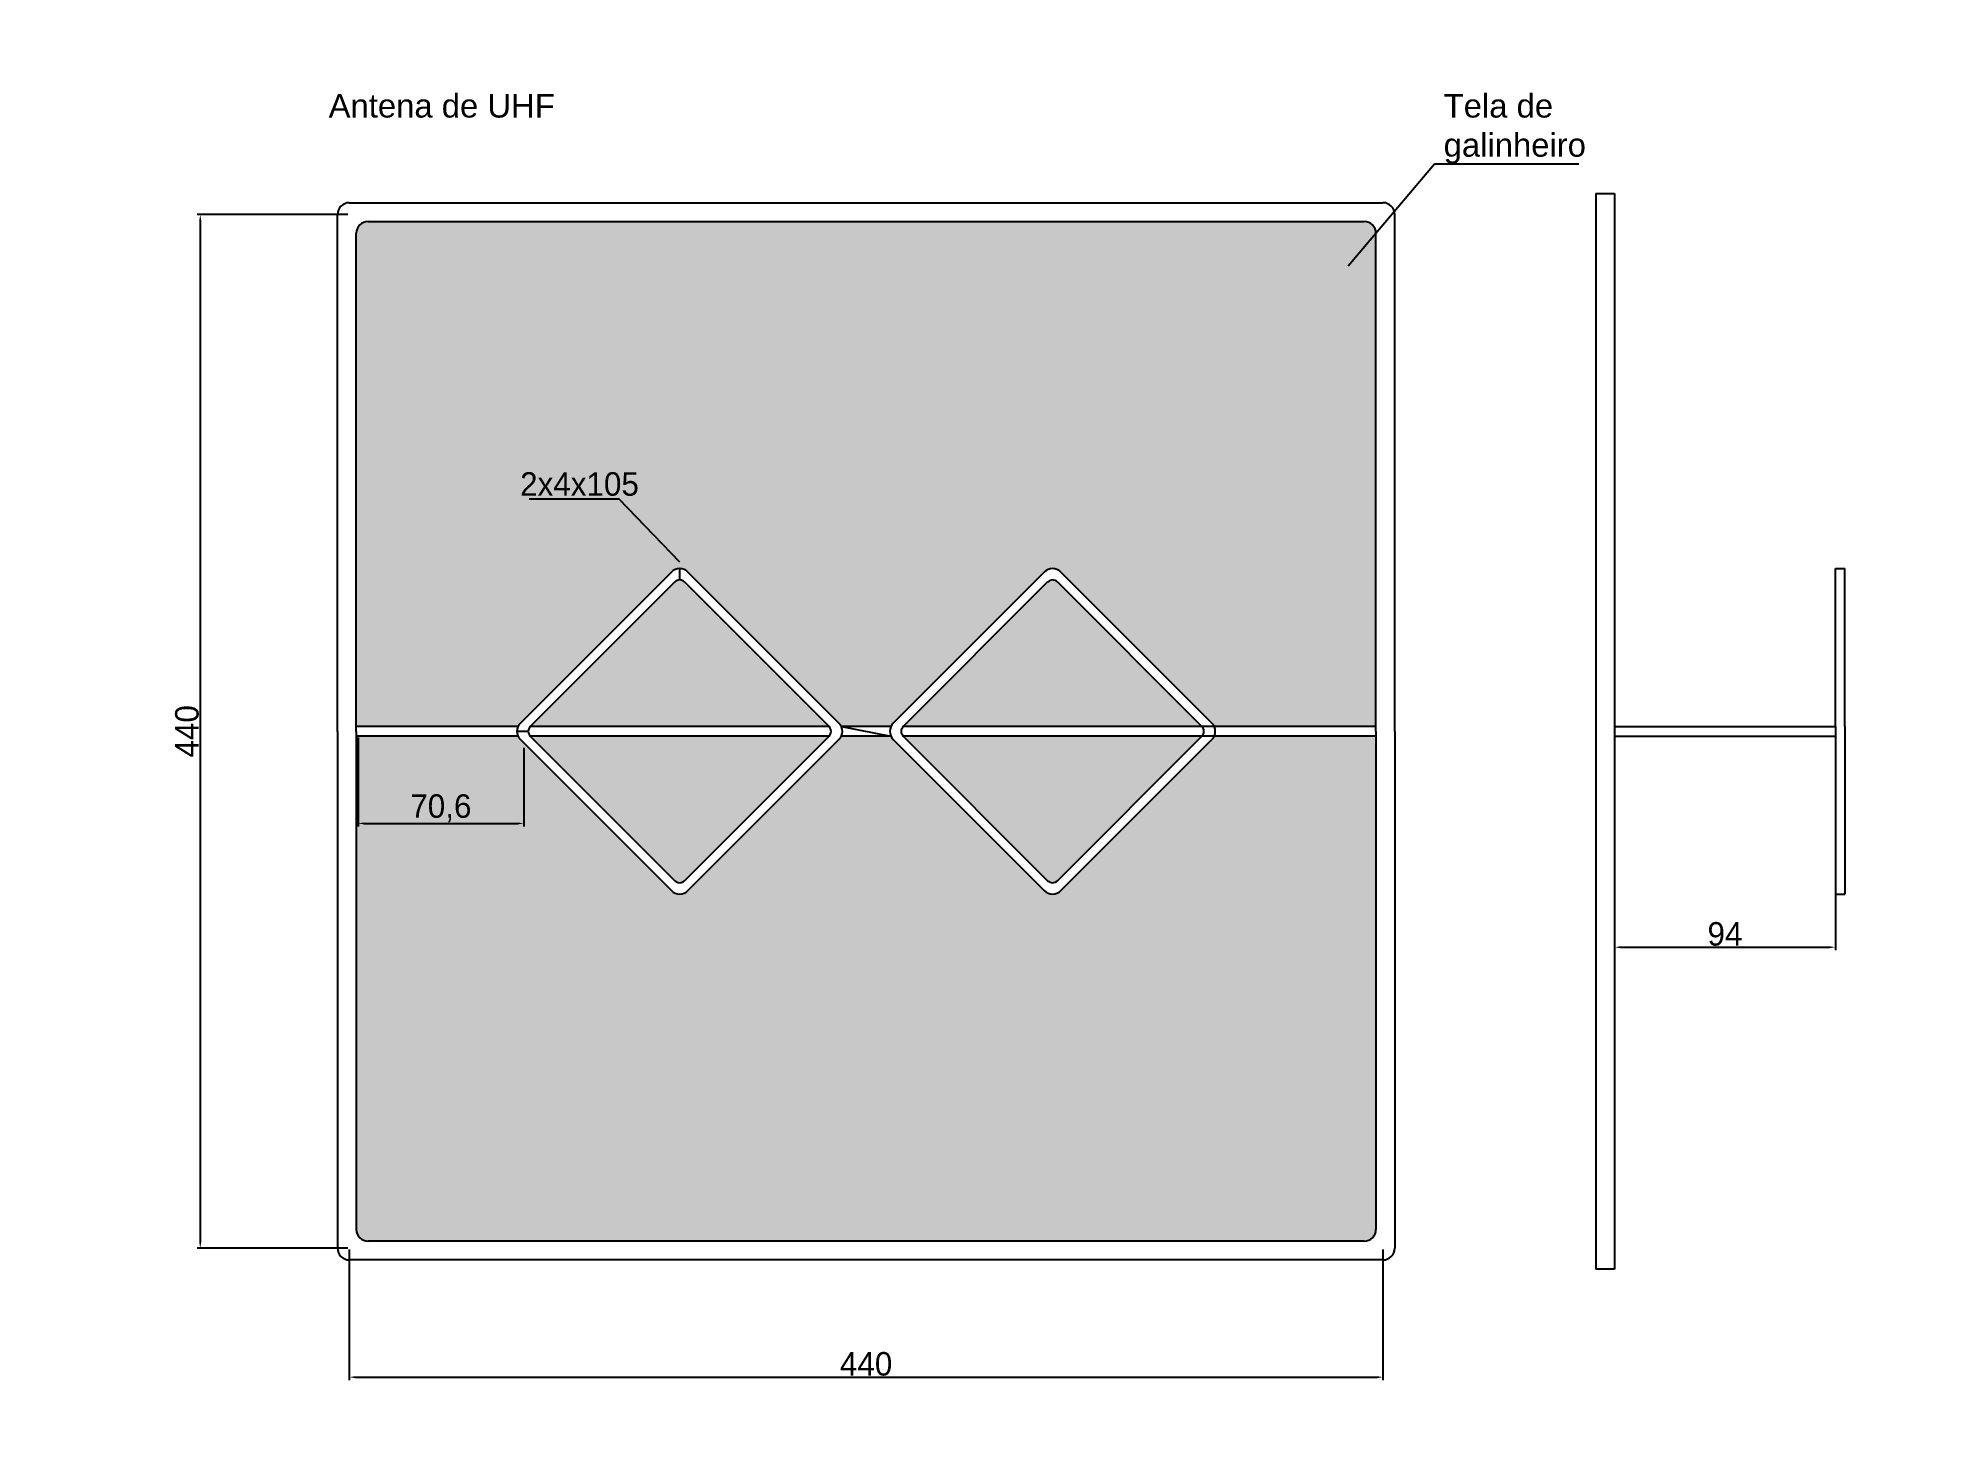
# Paper-space layout 'Layout1' of a CAD drawing. Header units: millimetres. Extents: x 28 to 249, y 20 to 181.
# The model-space entities are those that its viewports show. They can reach past a viewport. Long polylines and large blocks are cut down to what shows.
import ezdxf

# ---------------------------------------------------------------- set-up
doc = ezdxf.new("R2010")
doc.units = ezdxf.units.MM
doc.layers.add('Cotas', color=1, linetype='Continuous')
doc.layers.add('Viwpoits', color=7, linetype='Continuous')
doc.layers.get('Viwpoits').off()
doc.dimstyles.new('Centimetros', dxfattribs={"dimtxt": 10, "dimasz": 2.5, "dimexe": 1.25, "dimexo": 0.625, "dimtad": 1, "dimdec": 1, "dimtxsty": 'Standard', "dimcen": 2.5, "dimadec": 0, "dimazin": 0, "dimtfac": 1, "dimtdec": 1, "dimtmove": 0, "dimatfit": 3, "dimfxl": 0, "dimarcsym": 0})

# ---------------------------------------------------------------- blocks, each defined once
blk = doc.blocks.new('*D8')
at = {"layer": 'Cotas', "color": 0, "lineweight": -2}
for p, q in [((152.73, -220.74), (152.73, -276.27)), ((592.73, -220.74), (592.73, -276.27)), ((155.23, -275.02), (590.23, -275.02))]:
    blk.add_line(p, q, dxfattribs=at)
at = {"layer": 'Cotas', "color": 0}
for points in [[(155.23, -274.61), (155.23, -275.44), (152.73, -275.02)], [(590.23, -274.61), (590.23, -275.44), (592.73, -275.02)]]:
    blk.add_solid(points, dxfattribs=at)
at = {"layer": 'Defpoints', "color": 0}
for p in [(152.73, -220.11), (592.73, -220.11), (592.73, -275.02)]:
    blk.add_point(p, dxfattribs=at)
at = {"layer": 'Cotas', "color": 0, "insert": (372.73, -269.4), "char_height": 10, "attachment_point": 5}
blk.add_mtext('440', dxfattribs=at)
blk = doc.blocks.new('*D9')
at = {"layer": 'Cotas', "color": 0, "lineweight": -2}
for p, q in [((152.11, 219.89), (88.05, 219.89)), ((89.3, 217.39), (89.3, -217.61)), ((152.11, -220.11), (88.05, -220.11))]:
    blk.add_line(p, q, dxfattribs=at)
at = {"layer": 'Cotas', "color": 0}
for points in [[(88.89, 217.39), (89.72, 217.39), (89.3, 219.89)], [(88.89, -217.61), (89.72, -217.61), (89.3, -220.11)]]:
    blk.add_solid(points, dxfattribs=at)
at = {"layer": 'Defpoints', "color": 0}
for p in [(152.73, 219.89), (89.3, -220.11), (152.73, -220.11)]:
    blk.add_point(p, dxfattribs=at)
at = {"layer": 'Cotas', "color": 0, "insert": (83.68, -0.11), "char_height": 10, "attachment_point": 5, "rotation": 90}
blk.add_mtext('440', dxfattribs=at)
blk = doc.blocks.new('*D11')
at = {"layer": 'Cotas', "color": 0, "lineweight": -2}
for p, q in [((156.45, -2.74), (156.45, -40.55)), ((227.01, -7.1), (227.01, -40.55)), ((158.95, -39.3), (224.51, -39.3))]:
    blk.add_line(p, q, dxfattribs=at)
at = {"layer": 'Cotas', "color": 0}
for points in [[(158.95, -38.89), (158.95, -39.72), (156.45, -39.3)], [(224.51, -38.89), (224.51, -39.72), (227.01, -39.3)]]:
    blk.add_solid(points, dxfattribs=at)
at = {"layer": 'Defpoints', "color": 0}
for p in [(156.45, -2.11), (227.01, -6.48), (227.01, -39.3)]:
    blk.add_point(p, dxfattribs=at)
at = {"layer": 'Cotas', "color": 0, "insert": (191.73, -32.85), "char_height": 10, "attachment_point": 5}
blk.add_mtext('70,6', dxfattribs=at)
blk = doc.blocks.new('*D12')
at = {"layer": 'Cotas', "color": 0, "lineweight": -2}
for p, q in [((691.3, -2.74), (691.3, -93.26)), ((785.3, -2.74), (785.3, -93.26)), ((693.8, -92.01), (782.8, -92.01))]:
    blk.add_line(p, q, dxfattribs=at)
at = {"layer": 'Cotas', "color": 0}
for points in [[(693.8, -91.59), (693.8, -92.42), (691.3, -92.01)], [(782.8, -91.59), (782.8, -92.42), (785.3, -92.01)]]:
    blk.add_solid(points, dxfattribs=at)
at = {"layer": 'Defpoints', "color": 0}
for p in [(691.3, -2.11), (785.3, -2.11), (785.3, -92.01)]:
    blk.add_point(p, dxfattribs=at)
at = {"layer": 'Cotas', "color": 0, "insert": (738.3, -86.38), "char_height": 10, "attachment_point": 5}
blk.add_mtext('94', dxfattribs=at)

msp = doc.modelspace()

# ---------------------------------------------------------------- hatches: boundary and pattern name
h = msp.add_hatch()
h.set_pattern_fill('HONEY', color=256, scale=2, style=0)
h.paths.add_polyline_path([(589.73, 211.89, 0.414214), (584.73, 216.89), (160.73, 216.89, 0.414214), (155.73, 211.89), (155.73, 1.89), (224.51, 1.89, -0.093743), (225.56, 3.42), (289.84, 67.7, -0.414214), (296.91, 67.7), (361.18, 3.42, -0.093743), (362.23, 1.89), (383.24, 1.89, -0.093743), (384.28, 3.42), (448.56, 67.7, -0.414214), (455.63, 67.7), (519.91, 3.42, -0.093743), (520.95, 1.89), (589.73, 1.89)])
h.paths.add_polyline_path([(589.73, -2.11), (520.95, -2.11, -0.093743), (519.91, -3.65), (455.63, -67.92, -0.414214), (448.56, -67.92), (384.28, -3.65, -0.093743), (383.24, -2.11), (362.23, -2.11, -0.093743), (361.18, -3.65), (296.91, -67.92, -0.414214), (289.84, -67.92), (225.56, -3.65, -0.093743), (224.51, -2.11), (155.73, -2.11), (155.73, -212.11, 0.414214), (160.73, -217.11), (584.73, -217.11, 0.414214), (589.73, -212.11)])
h.paths.add_polyline_path([(515.66, -2.23, 0.013919), (515.78, -2.11), (388.41, -2.11, 0.013919), (388.53, -2.23), (449.97, -63.68, 0.414214), (454.22, -63.68)])
h.paths.add_polyline_path([(454.22, 63.46, 0.414214), (449.97, 63.46), (388.53, 2.01, 0.013919), (388.41, 1.89), (515.78, 1.89, 0.013919), (515.66, 2.01)], flags=17)
h.paths.add_polyline_path([(295.49, 63.46, 0.414214), (291.25, 63.46), (229.8, 2.01, 0.013919), (229.69, 1.89), (357.05, 1.89, 0.013919), (356.94, 2.01)], flags=17)
h.paths.add_polyline_path([(356.94, -2.23, 0.013919), (357.05, -2.11), (229.69, -2.11, 0.013919), (229.8, -2.23), (291.25, -63.68, 0.414214), (295.49, -63.68)], flags=17)
h.paths.add_polyline_path([(222.95, 112.68), (289.62, 112.68), (289.62, 97.68), (222.95, 97.68)], flags=24)
h.paths.add_polyline_path([(174.23, -24.51), (209.23, -24.51), (209.23, -41.18), (174.23, -41.18)], flags=24)

# ---------------------------------------------------------------- linework, layer by layer
for p, q in [((683.3, 228.89), (683.3, -229.11)), ((683.3, 228.89), (691.3, 228.89)), ((691.3, 228.89), (691.3, -229.11)), ((147.73, -0.11), (147.73, 219.89)), ((152.73, 224.89), (592.73, 224.89)), ((597.73, -0.11), (597.73, 219.89)), ((155.73, -0.11), (155.73, 211.89)), ((160.73, 216.89), (584.73, 216.89)), ((589.73, -0.11), (589.73, 211.89)), ((289.84, 67.7), (225.56, 3.42)), ((361.18, 3.42), (296.91, 67.7)), ((448.56, 67.7), (384.28, 3.42)), ((519.91, 3.42), (455.63, 67.7)), ((785.3, 1.89), (785.3, 69.16)), ((785.3, 69.16), (789.3, 69.16)), ((789.3, 1.89), (789.3, 69.16)), ((229.8, 2.01), (291.25, 63.46)), ((295.49, 63.46), (356.94, 2.01)), ((388.53, 2.01), (449.97, 63.46)), ((454.22, 63.46), (515.66, 2.01)), ((224.51, 1.89), (155.73, 1.89)), ((357.05, 1.89), (229.69, 1.89)), ((383.24, 1.89), (362.23, 1.89)), ((362.23, 1.89), (383.24, -2.11)), ((589.73, 1.89), (388.41, 1.89)), ((691.3, 1.89), (785.3, 1.89)), ((785.3, 1.89), (785.3, -69.39)), ((789.3, 1.89), (789.3, -69.39)), ((147.73, -0.11), (147.73, -220.11)), ((155.73, -0.11), (155.73, -212.11)), ((224.51, -2.11), (155.73, -2.11)), ((225.56, -3.65), (289.84, -67.92)), ((357.05, -2.11), (229.69, -2.11)), ((229.8, -2.23), (291.25, -63.68)), ((295.49, -63.68), (356.94, -2.23)), ((296.91, -67.92), (361.18, -3.65)), ((383.24, -2.11), (362.23, -2.11)), ((384.28, -3.65), (448.56, -67.92)), ((589.73, -2.11), (388.41, -2.11)), ((388.53, -2.23), (449.97, -63.68)), ((454.22, -63.68), (515.66, -2.23)), ((455.63, -67.92), (519.91, -3.65)), ((589.73, -0.11), (589.73, -212.11)), ((597.73, -0.11), (597.73, -220.11)), ((691.3, -2.11), (785.3, -2.11)), ((785.3, -69.39), (789.3, -69.39)), ((584.73, -217.11), (160.73, -217.11)), ((592.73, -225.11), (152.73, -225.11)), ((691.3, -229.11), (683.3, -229.11))]:
    msp.add_line(p, q)
for centre, radius, start, end in [((152.73, 219.89), 5, 90, 180), ((592.73, 219.89), 5, 0, 90), ((160.73, 211.89), 5, 90, 180), ((584.73, 211.89), 5, 0, 90), ((293.37, 64.16), 5, 45, 135), ((452.09, 64.16), 5, 45, 135), ((293.37, 61.33), 3, 45, 135), ((452.09, 61.33), 3, 45, 135), ((229.1, -0.11), 5, 135, 225), ((231.92, -0.11), 3, 135, 225), ((354.82, -0.11), 3, 315, 45), ((357.65, -0.11), 5, 315, 45), ((387.82, -0.11), 5, 135, 225), ((390.65, -0.11), 3, 135, 225), ((513.54, -0.11), 3, 315, 45), ((516.37, -0.11), 5, 315, 45), ((293.37, -61.56), 3, 225, 315), ((452.09, -61.56), 3, 225, 315), ((293.37, -64.39), 5, 225, 315), ((452.09, -64.39), 5, 225, 315), ((160.73, -212.11), 5, 180, 270), ((584.73, -212.11), 5, 270, 0), ((152.73, -220.11), 5, 180, 270), ((592.73, -220.11), 5, 270, 0)]:
    msp.add_arc(centre, radius, start, end)
at = {"layer": 'Cotas'}
for p, q in [((293.37, 64.33), (293.37, 69.16)), ((228.92, -0.11), (224.1, -0.11))]:
    msp.add_line(p, q, dxfattribs=at)

# ---------------------------------------------------------------- texts
at = {"layer": 'Cotas', "char_height": 10, "attachment_point": 1}
for s, insert, width in [('{\\fArial|b0|i0|c0|p34;Antena de UHF}', (143.95, 271.16), 459.2567), ('{\\fArial|b0|i0|c0|p34;Tela de galinheiro}', (618.55, 271.16), 63.2796), ('2x4x105', (225.45, 110.18), 44.104)]:
    msp.add_mtext(s, dxfattribs=dict(at, insert=insert, width=width))

# ---------------------------------------------------------------- dimensions: what is measured, and where the dimension line sits
at = {"layer": 'Cotas'}
dim = msp.add_linear_dim(base=(89.3, -220.11), p1=(152.73, 219.89), p2=(152.73, -220.11), angle=90, dimstyle='Centimetros', dxfattribs=at)
dim.commit()
dim.dimension.update_dxf_attribs({"geometry": '*D9', "text_midpoint": (83.68, -0.11)})
for base, p1, p2, picture, middle in [((227.01, -39.3), (156.45, -2.11), (227.01, -6.48), '*D11', (191.73, -32.85)), ((785.3, -92.01), (691.3, -2.11), (785.3, -2.11), '*D12', (738.3, -86.38)), ((592.73, -275.02), (152.73, -220.11), (592.73, -220.11), '*D8', (372.73, -269.4))]:
    dim = msp.add_linear_dim(base=base, p1=p1, p2=p2, dimstyle='Centimetros', dxfattribs=at)
    dim.commit()
    dim.dimension.update_dxf_attribs({"geometry": picture, "text_midpoint": middle})

# ---------------------------------------------------------------- leaders
for points in [[(577.85, 197.97), (614.71, 241.45), (676.08, 241.45)], [(293.37, 71.85), (267.64, 98.68), (229.28, 98.68)]]:
    msp.add_leader(points, dimstyle='Centimetros', override={"dimgap": 0.625, "dimtad": 0}, dxfattribs=at)

psp = doc.layouts.get("Layout1")

# ---------------------------------------------------------------- viewports
at = {"layer": 'Viwpoits'}
psp.add_viewport(center=(138.1, 100.81), size=(220.96, 161.29), view_center_point=(426.09, -1.23), view_height=592.416, dxfattribs=at)

doc.saveas('drawing.dxf')
